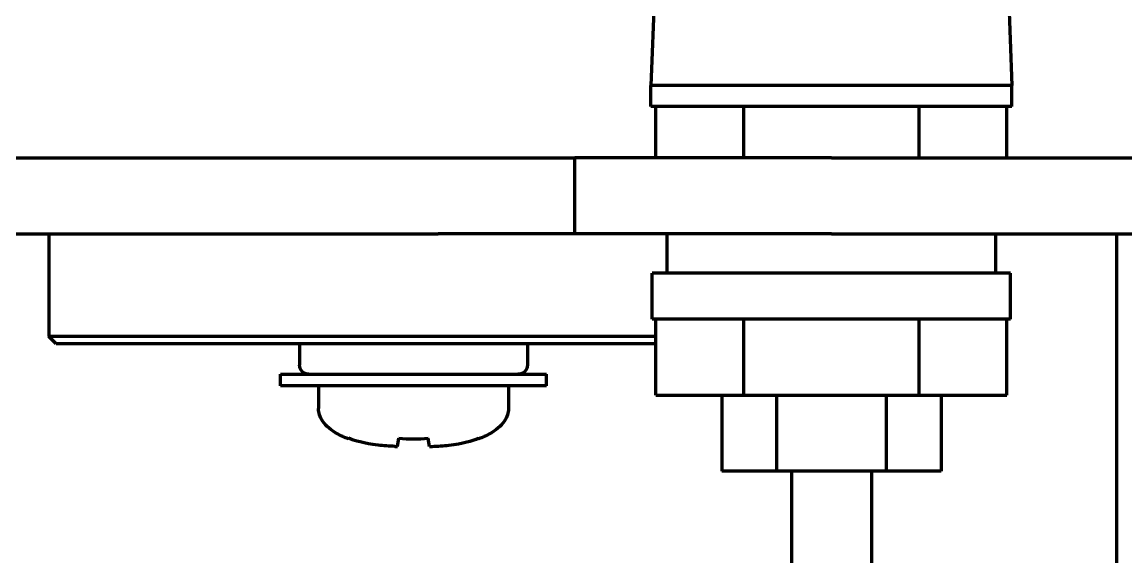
# Model space of a CAD drawing. Header units: millimetres. Extents: x 0 to 1189, y 0 to 841.
# Drawn here: x 586.56 to 615.61, y 594.07 to 608.16 of the extents above; entities that cross this region are included whole.
import ezdxf

# ---------------------------------------------------------------- set-up
doc = ezdxf.new("R2010")
doc.units = ezdxf.units.MM
doc.header["$LTSCALE"] = 0.75
doc.layers.add('Visible', color=7, linetype='Continuous', lineweight=70)

msp = doc.modelspace()

# ---------------------------------------------------------------- linework, layer by layer
at = {"layer": 'Visible', "extrusion": (0, 1, 0)}
for p, q in [((604.028, 631.343), (603.107, 606.491)), ((611.687, 631.343), (612.607, 606.491)), ((612.607, 606.491), (603.107, 606.491)), ((603.107, 605.931), (603.107, 606.491)), ((612.607, 605.931), (612.607, 606.491)), ((612.607, 605.931), (603.107, 605.931)), ((603.238, 604.581), (603.238, 605.931)), ((605.548, 604.581), (605.548, 605.931)), ((610.167, 604.581), (610.167, 605.931)), ((612.476, 604.581), (612.476, 605.931)), ((573.019, 604.581), (597.507, 604.581)), ((597.507, 604.581), (601.107, 604.581)), ((607.857, 604.581), (601.107, 604.581)), ((601.107, 602.581), (601.107, 604.581)), ((607.857, 604.581), (627.958, 604.581)), ((573.019, 602.581), (597.507, 602.581)), ((587.257, 602.581), (587.257, 599.881)), ((601.107, 602.581), (597.507, 602.581)), ((607.857, 602.581), (601.107, 602.581)), ((603.532, 601.541), (603.532, 602.581)), ((607.857, 602.581), (627.958, 602.581)), ((612.182, 601.541), (612.182, 602.581)), ((615.357, 602.581), (615.357, 577.581)), ((612.572, 601.541), (603.142, 601.541)), ((603.142, 600.331), (603.142, 601.541)), ((612.572, 600.331), (612.572, 601.541)), ((612.572, 600.331), (603.142, 600.331)), ((603.238, 598.331), (603.238, 600.331)), ((605.548, 598.331), (605.548, 600.331)), ((610.167, 598.331), (610.167, 600.331)), ((612.476, 598.331), (612.476, 600.331)), ((603.238, 599.881), (587.257, 599.881)), ((587.457, 599.681), (587.257, 599.881)), ((603.238, 599.681), (587.457, 599.681)), ((593.857, 599.681), (593.857, 599.131)), ((599.857, 599.681), (599.857, 599.131)), ((593.357, 598.881), (600.357, 598.881)), ((593.357, 598.581), (593.357, 598.881)), ((600.357, 598.581), (600.357, 598.881)), ((600.357, 598.581), (593.357, 598.581)), ((594.357, 598.581), (594.357, 597.981)), ((599.357, 598.581), (599.357, 597.981)), ((603.238, 598.331), (605.548, 598.331)), ((604.97, 598.331), (604.97, 596.331)), ((605.548, 598.331), (610.167, 598.331)), ((606.414, 598.331), (606.414, 596.331)), ((609.301, 598.331), (609.301, 596.331)), ((610.167, 598.331), (612.476, 598.331)), ((610.744, 598.331), (610.744, 596.331)), ((595.143, 597.182), (595.145, 597.197)), ((596.433, 596.983), (596.47, 597.197)), ((597.282, 596.983), (597.244, 597.197)), ((596.366, 596.983), (596.433, 596.983)), ((597.282, 596.983), (597.349, 596.983)), ((606.414, 596.331), (604.97, 596.331)), ((609.301, 596.331), (606.414, 596.331)), ((606.807, 596.331), (606.807, 590.031)), ((608.907, 596.331), (608.907, 590.031)), ((610.744, 596.331), (609.301, 596.331))]:
    msp.add_line(p, q, dxfattribs=at)
at = {"layer": 'Visible', "extrusion": (-2e-16, 0, -1)}
for centre, start, end in [((-594.107, 599.131), 270, 360), ((-599.607, 599.131), 180, 270)]:
    msp.add_arc(centre, 0.25, start, end, dxfattribs=at)
at = {"layer": 'Visible'}
msp.add_arc((596.857, 601.97), 4.788, 265.3666, 274.6334, dxfattribs=at)
for points, knots in [([(595.143, 597.182), (595.045, 597.219), (594.953, 597.26), (594.871, 597.306), (594.692, 597.404), (594.557, 597.521), (594.472, 597.642), (594.392, 597.755), (594.357, 597.871), (594.357, 597.981)], [0.000021, 0.000021, 0.000021, 0.000021, 0.1930089, 0.1930089, 0.1930089, 0.6100781, 0.6100781, 0.6100781, 1, 1, 1, 1]), ([(599.357, 597.981), (599.357, 597.871), (599.322, 597.755), (599.243, 597.642), (599.158, 597.521), (599.022, 597.404), (598.844, 597.306), (598.761, 597.26), (598.67, 597.219), (598.572, 597.182)], [0, 0, 0, 0, 0.3899178, 0.3899178, 0.3899178, 0.8069825, 0.8069825, 0.8069825, 0.9999797, 0.9999797, 0.9999797, 0.9999797]), ([(596.366, 596.983), (596.216, 596.987), (596.071, 596.997), (595.555, 597.058), (595.305, 597.136), (595.145, 597.197)], [0.0000011, 0.0000011, 0.0000011, 0.0000011, 0.0449832, 0.0449832, 0.1586011, 0.1586011, 0.1586011, 0.1586011]), ([(597.349, 596.983), (597.499, 596.987), (597.643, 596.997), (598.16, 597.058), (598.409, 597.136), (598.569, 597.197)], [-0.07172434, -0.07172434, -0.07172434, -0.07172434, -0.05139023, -0.05139023, -0.00000939, -0.00000939, -0.00000939, -0.00000939]), ([(598.572, 597.182), (598.572, 597.182), (598.572, 597.182), (598.571, 597.183), (598.571, 597.184), (598.571, 597.188), (598.57, 597.192), (598.569, 597.197)], [0.00000431, 0.00000431, 0.00000431, 0.00000431, 0.00936442, 0.00936442, 0.01944271, 0.01944271, 0.0387103, 0.0387103, 0.0387103, 0.0387103])]:
    msp.add_open_spline(points, degree=3, knots=knots, dxfattribs=at)

doc.saveas('drawing.dxf')
